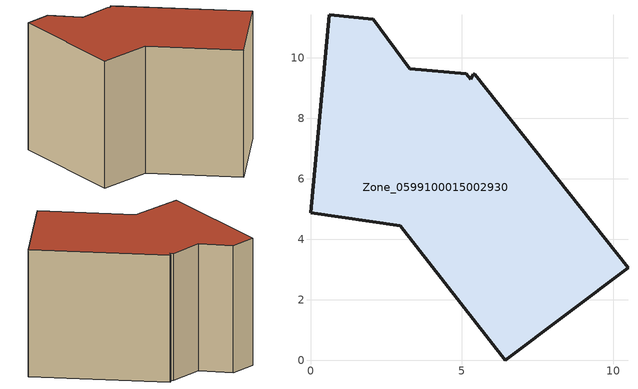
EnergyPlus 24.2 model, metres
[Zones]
Zone_0599100015002930
 floor ground (C_G): 5.14,9.47 5.29,9.29 5.37,9.45 5.43,9.45 10.48,3.07 6.44,0 2.97,4.45 0,4.88 0.61,11.42 2.08,11.27 3.28,9.63 z0.72
 wall outside (C_F): 5.43,9.45 5.37,9.45 5.29,9.29 5.14,9.47 3.28,9.63 2.08,11.27 0.61,11.42 0,4.88 2.97,4.45 6.44,0 10.48,3.07 5.43,9.45 z0.72:8.82
 roof outside (C_R): 5.29,9.29 5.14,9.47 3.28,9.63 2.08,11.27 0.61,11.42 0,4.88 2.97,4.45 6.44,0 10.48,3.07 5.43,9.45 5.37,9.45 z8.82
[BUILDING]
Pand.0599100015002930: North Axis=0; Terrain=City; Loads Convergence Tolerance Value=0.04; Temperature Convergence Tolerance Value=0.4; Solar Distribution=FullExterior; Maximum Number of Warmup Days=25; Minimum Number of Warmup Days=1
[Site:Location]
Rotterdam.The.Hague.AP_ZH_NLD Design_Conditions: Latitude=51.96; Longitude=4.45; Time Zone=1; Elevation=-4.5
[SITE:GROUNDTEMPERATURE:BUILDINGSURFACE]
18, 18, 18, 18, 18, 18, 18, 18, 18, 18, 18, 18
[MATERIAL] Thermal Absorptance=0.9; Solar Absorptance=0.7; Visible Absorptance=0.7
Name | Roughness | Thickness | Conductivity | Density | Specific Heat
G.TI.1975-1991 | MediumSmooth | 0.15 | 0.288461 | 540 | 1210
F.TI.1975-1991 | Rough | 0.3 | 0.230769 | 1920 | 840
R.TI.1975-1991 | MediumRough | 0.2 | 0.153846 | 1500 | 1000
[CONSTRUCTION]
C_G: G.TI.1975-1991
C_F: F.TI.1975-1991
C_R: R.TI.1975-1991
[ZONE]
Zone_0599100015002930: Type=1; Multiplier=1; Ceiling Height=Autocalculate; Volume=Autocalculate; Floor Area=autocalculate; Part of Total Floor Area=Yes
[ZONEINFILTRATION:DESIGNFLOWRATE]
Infil_Zone_0599100015002930: Zone or ZoneList or Space or SpaceList=Zone_0599100015002930; Schedule=AlwaysOn; Design Flow Rate Calculation Method=Flow/Area; Flow Rate per Floor Area=0.003; Constant Term Coefficient=1; Temperature Term Coefficient=0; Velocity Term Coefficient=0; Velocity Squared Term Coefficient=0
[HVACTEMPLATE:ZONE:IDEALLOADSAIRSYSTEM]
Zone_0599100015002930: Maximum Heating Supply Air Temperature=50; Minimum Cooling Supply Air Temperature=13; Maximum Heating Supply Air Humidity Ratio=0.0156; Minimum Cooling Supply Air Humidity Ratio=0.0077; Heating Limit=NoLimit; Cooling Limit=NoLimit; Dehumidification Control Type=ConstantSensibleHeatRatio; Cooling Sensible Heat Ratio=0.7; Dehumidification Setpoint=60; Humidification Control Type=None; Humidification Setpoint=30; Outdoor Air Method=None; Outdoor Air Flow Rate per Person=0.00944; Outdoor Air Flow Rate per Zone Floor Area=0; Outdoor Air Flow Rate per Zone=0; Demand Controlled Ventilation Type=None; Outdoor Air Economizer Type=NoEconomizer; Heat Recovery Type=None; Sensible Heat Recovery Effectiveness=0.7; Latent Heat Recovery Effectiveness=0.65
[ZONECONTROL:THERMOSTAT]
ThermostatControl_Zone_0599100015002930: Zone or ZoneList=Zone_0599100015002930; Control Type Schedule=DualSetpointControlType; Control 1=Thermostat_Zone_0599100015002930; Temperature Difference Between Cutout And Setpoint=0
[THERMOSTATSETPOINT:DUALSETPOINT]
Thermostat_Zone_0599100015002930: Heating Setpoint Temperature Schedule=HeatingSetpoint_Zone_0599100015002930; Cooling Setpoint Temperature Schedule=CoolingSetpoint_Zone_0599100015002930
[SCHEDULE:COMPACT]
HeatingSetpoint_Zone_0599100015002930: Through: 12/31, For: AllDays, Until: 24:00, 21
CoolingSetpoint_Zone_0599100015002930: Through: 12/31, For: AllDays, Until: 24:00, 24
DualSetpointControlType: Through: 12/31, For: AllDays, Until: 24:00, 4
AlwaysOn: Through: 12/31, For: AllDays, Until: 24:00, 1
